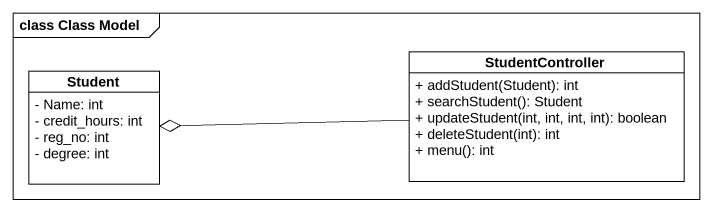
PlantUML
@startuml
mainframe class Class Model
hide circle
hide empty members
skinparam classAttributeIconSize 0
class Student {
  - Name: int
  - credit_hours: int
  - reg_no: int
  - degree: int
}
class StudentController {
  + addStudent(Student): int
  + searchStudent(): Student
  + updateStudent(int, int, int, int): boolean
  + deleteStudent(int): int
  + menu(): int
}
StudentController -left-o Student
@enduml
